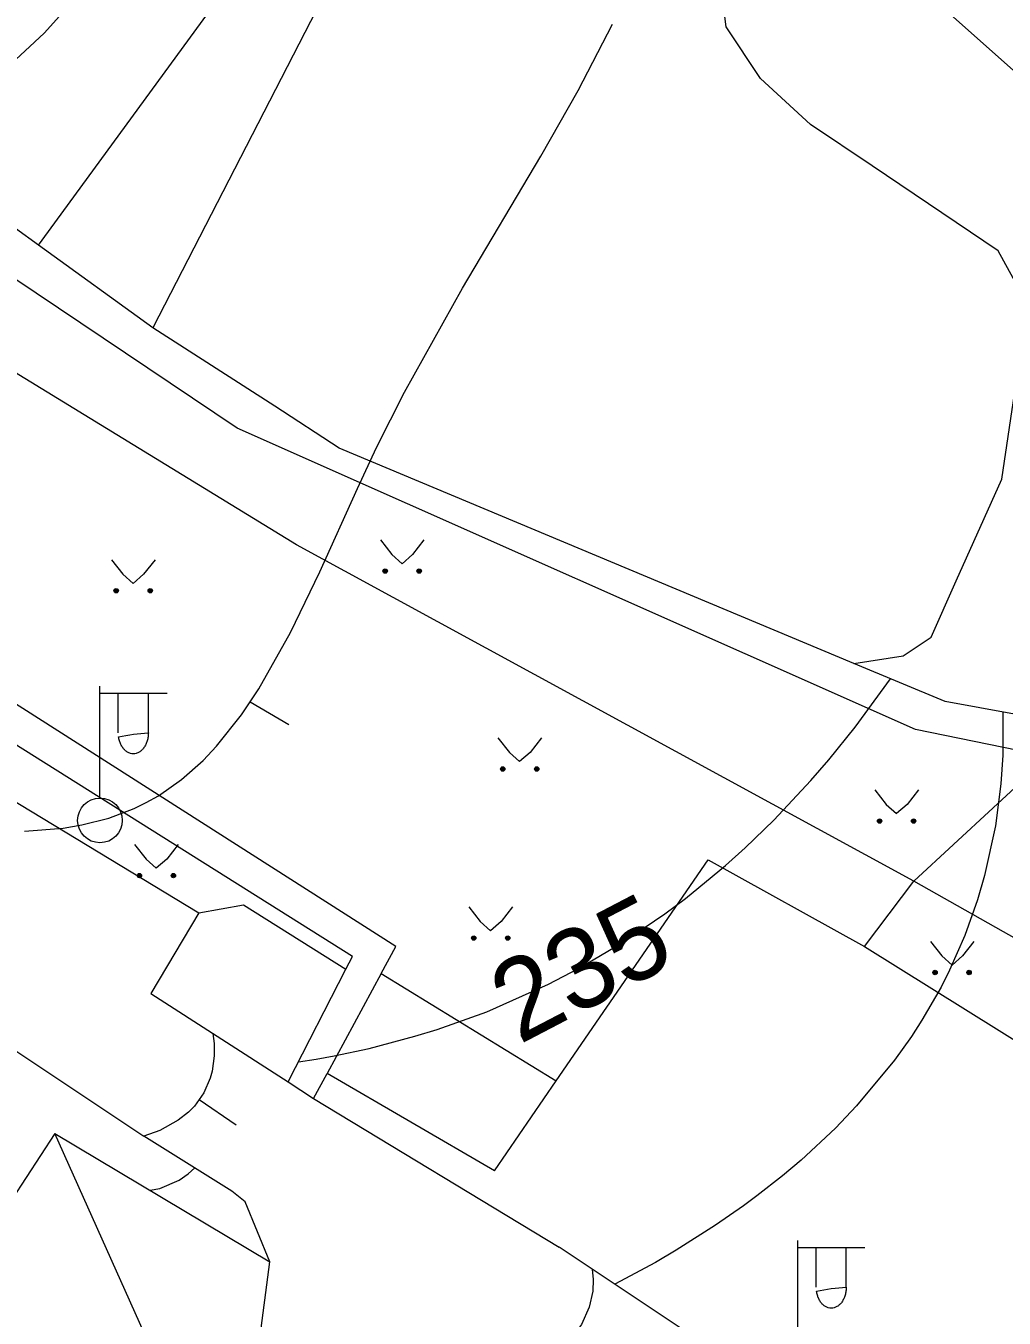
# Model space of a CAD drawing. Extents: x 1000 to 4000, y -5000 to -1000.
# Drawn here: x 1454.1 to 1497.9, y -4375.7 to -4318 of the extents above; entities that cross this region are included whole.
import ezdxf
from ezdxf.enums import TextEntityAlignment as Align

# ---------------------------------------------------------------- set-up
doc = ezdxf.new("R2010")
doc.units = 0
doc.header["$MEASUREMENT"] = 0
for name, color, linetype in [('СЛОЙ_11', 7, 'CONTINUOUS'), ('СЛОЙ_24', 7, 'CONTINUOUS'), ('СЛОЙ_3', 7, 'CONTINUOUS'), ('СЛОЙ_37', 7, 'CONTINUOUS'), ('СЛОЙ_40', 7, 'CONTINUOUS'), ('СЛОЙ_41', 7, 'CONTINUOUS'), ('СЛОЙ_50', 7, 'CONTINUOUS')]:
    doc.layers.add(name, color=color, linetype=linetype)
doc.styles.add('STYLE-CHAR_FAST_FONT', font='CHAR_FAST_FONT.shx')

msp = doc.modelspace()

# ---------------------------------------------------------------- linework, layer by layer
at = {"layer": 'СЛОЙ_11', "color": 253, "linetype": 'Continuous', "lineweight": 0}
for points in [[(1493.832, -4356.172), (1466.237, -4341.141), (1414.995, -4309.781)], [(1430.576, -4340.347), (1441.97, -4345.536), (1461.876, -4357.601)], [(1477.855, -4365.102), (1484.64, -4355.22), (1491.637, -4359.1)], [(1491.637, -4359.1), (1493.832, -4356.172)], [(1515.282, -4368.287), (1493.832, -4356.172)], [(1461.876, -4357.601), (1459.735, -4361.197)], [(1475.09, -4369.13), (1477.855, -4365.102)]]:
    msp.add_lwpolyline(points, dxfattribs=at)
at = {"layer": 'СЛОЙ_24', "color": 253, "linetype": 'Continuous', "lineweight": 0}
for p, q in [((1491.637, -4359.1), (1512.81, -4372.302)), ((1470.032, -4360.31), (1467.607, -4364.775)), ((1470.032, -4360.31), (1477.855, -4365.102)), ((1475.09, -4369.13), (1467.607, -4364.775)), ((1455.44, -4367.461), (1450.534, -4374.936))]:
    msp.add_line(p, q, dxfattribs=at)
for points in [[(1470.032, -4360.31), (1470.685, -4359.106), (1406.39, -4318.095)], [(1454.709, -4327.752), (1446.463, -4321.796)], [(1468.451, -4360.117), (1468.745, -4359.546), (1409.093, -4322.043)], [(1493.914, -4349.4), (1463.588, -4335.933), (1453.602, -4329.232), (1445.226, -4323.179)], [(1459.823, -4331.446), (1454.709, -4327.752)], [(1465.273, -4334.944), (1459.823, -4331.446)], [(1491.153, -4346.448), (1468.141, -4336.835), (1465.273, -4334.944)], [(1495.238, -4348.155), (1491.153, -4346.448)], [(1499.892, -4348.992), (1495.238, -4348.155)], [(1499.936, -4350.541), (1498.506, -4350.34), (1493.914, -4349.4)], [(1414.887, -4350.705), (1418.657, -4350.888), (1422.06, -4351.034), (1430.55, -4351.474), (1434.795, -4352.462), (1439.662, -4355.098), (1450.631, -4361.736), (1459.41, -4367.57)], [(1465.866, -4365.15), (1468.451, -4360.117)], [(1459.735, -4361.197), (1465.866, -4365.15)], [(1467.005, -4365.885), (1467.607, -4364.775)], [(1465.866, -4365.15), (1467.005, -4365.885)], [(1467.005, -4365.885), (1477.981, -4372.534)], [(1455.44, -4367.461), (1465.049, -4373.186)], [(1465.049, -4373.186), (1463.951, -4370.513), (1463.344, -4370.03), (1459.41, -4367.57)], [(1498.601, -4386.206), (1488.314, -4379.414), (1477.981, -4372.534)], [(1459.748, -4385.464), (1462.639, -4380.137), (1464.574, -4376.847), (1465.049, -4373.186)]]:
    msp.add_lwpolyline(points, dxfattribs=at)
at = {"layer": 'СЛОЙ_3', "color": 253, "linetype": 'Continuous', "lineweight": 0}
for p, q in [((1457.454, -4352.463), (1457.454, -4347.463)), ((1457.454, -4350.463), (1457.454, -4347.463)), ((1457.454, -4347.777), (1460.454, -4347.777)), ((1458.275, -4349.545), (1458.275, -4347.777)), ((1459.617, -4349.545), (1459.617, -4347.777)), ((1488.655, -4377.238), (1488.655, -4372.238)), ((1488.655, -4375.238), (1488.655, -4372.238)), ((1488.655, -4372.552), (1491.655, -4372.552)), ((1489.476, -4374.32), (1489.476, -4372.552)), ((1490.818, -4374.32), (1490.818, -4372.552))]:
    msp.add_line(p, q, dxfattribs=at)
for points in [[(1459.617, -4349.545, -0.035191), (1459.604, -4349.729, -0.036545), (1459.566, -4349.906, -0.03934), (1459.504, -4350.069, -0.0437), (1459.421, -4350.212, -0.049642), (1459.319, -4350.329, -0.056748), (1459.203, -4350.416, -0.0637), (1459.077, -4350.47, -0.068204), (1458.946, -4350.488, -0.068204), (1458.815, -4350.47, -0.0637), (1458.689, -4350.416, -0.056748), (1458.573, -4350.329, -0.049642), (1458.471, -4350.212, -0.0437), (1458.388, -4350.069, -0.03934), (1458.326, -4349.906, -0.036545), (1458.288, -4349.729, -0.035191)], [(1490.818, -4374.32, -0.035191), (1490.805, -4374.504, -0.036545), (1490.767, -4374.681, -0.03934), (1490.705, -4374.844, -0.0437), (1490.622, -4374.987, -0.049642), (1490.52, -4375.104, -0.056748), (1490.404, -4375.191, -0.0637), (1490.278, -4375.245, -0.068204), (1490.147, -4375.263, -0.068204), (1490.016, -4375.245, -0.0637), (1489.89, -4375.191, -0.056748), (1489.774, -4375.104, -0.049642), (1489.672, -4374.987, -0.0437), (1489.589, -4374.844, -0.03934), (1489.527, -4374.681, -0.036545), (1489.489, -4374.504, -0.035191)]]:
    msp.add_lwpolyline(points, format="xyb", close=True, dxfattribs=at)
msp.add_circle((1457.454, -4353.463), 1, dxfattribs=at)
at = {"layer": 'СЛОЙ_37', "color": 253, "linetype": 'Continuous', "lineweight": 0}
for points in [[(1454.709, -4327.752), (1463.937, -4315.119), (1466.15, -4311.526), (1482.901, -4276.762), (1495.046, -4258.953)], [(1499.387, -4260.919), (1492.378, -4272.25), (1483.757, -4286.693), (1471.828, -4308.101), (1459.823, -4331.446)], [(1491.153, -4346.448), (1493.356, -4346.102), (1494.608, -4345.267), (1495.736, -4342.76), (1497.779, -4338.217), (1498.742, -4331.691), (1498.533, -4329.686), (1497.615, -4328.015), (1491.978, -4324.214), (1489.224, -4322.356), (1486.989, -4320.302), (1485.444, -4318.005), (1485.236, -4316.334), (1488.117, -4310.486), (1491.874, -4303.802), (1495.155, -4297.967), (1502.187, -4288.033), (1507.295, -4281.548)], [(1500.471, -4348.92), (1504.448, -4337.383), (1506.411, -4330.324), (1505.826, -4327.633), (1504.49, -4325.461), (1499.897, -4321.367), (1494.544, -4316.595), (1494.094, -4315.185), (1496.14, -4311.037), (1499.295, -4304.638), (1503.154, -4297.753), (1510.78, -4287.379)], [(1461.876, -4357.601), (1463.878, -4357.239), (1468.451, -4360.117)], [(1458.191, -4384.447), (1460.026, -4378.582), (1459.865, -4377.329), (1455.44, -4367.461)]]:
    msp.add_lwpolyline(points, dxfattribs=at)
at = {"layer": 'СЛОЙ_40', "color": 253, "linetype": 'Continuous', "lineweight": 0}
msp.add_line((1499.936, -4350.541), (1493.832, -4356.172), dxfattribs=at)
at = {"layer": 'СЛОЙ_41', "color": 253, "linetype": 'Continuous', "lineweight": 0}
for p, q in [((1469.99, -4340.931), (1470.5, -4341.581)), ((1471.94, -4340.931), (1471.43, -4341.581)), ((1457.965, -4341.812), (1458.475, -4342.462)), ((1459.915, -4341.812), (1459.405, -4342.462)), ((1470.5, -4341.581), (1470.96, -4341.991)), ((1471.43, -4341.581), (1470.96, -4341.991)), ((1458.475, -4342.462), (1458.935, -4342.872)), ((1459.405, -4342.462), (1458.935, -4342.872)), ((1475.247, -4349.778), (1475.757, -4350.428)), ((1477.197, -4349.778), (1476.687, -4350.428)), ((1475.757, -4350.428), (1476.217, -4350.838)), ((1476.687, -4350.428), (1476.217, -4350.838)), ((1492.096, -4352.102), (1492.606, -4352.752)), ((1494.046, -4352.102), (1493.536, -4352.752)), ((1492.606, -4352.752), (1493.066, -4353.162)), ((1493.536, -4352.752), (1493.066, -4353.162)), ((1459.003, -4354.541), (1459.513, -4355.191)), ((1460.953, -4354.541), (1460.443, -4355.191)), ((1459.513, -4355.191), (1459.973, -4355.601)), ((1460.443, -4355.191), (1459.973, -4355.601)), ((1473.948, -4357.333), (1474.458, -4357.983)), ((1475.898, -4357.333), (1475.388, -4357.983)), ((1474.458, -4357.983), (1474.918, -4358.393)), ((1475.388, -4357.983), (1474.918, -4358.393)), ((1494.577, -4358.872), (1495.087, -4359.522)), ((1496.527, -4358.872), (1496.017, -4359.522)), ((1495.087, -4359.522), (1495.547, -4359.932)), ((1496.017, -4359.522), (1495.547, -4359.932))]:
    msp.add_line(p, q, dxfattribs=at)
for centre in [(1470.204, -4342.321), (1471.725, -4342.321), (1458.179, -4343.2), (1459.7, -4343.2), (1475.461, -4351.166), (1476.982, -4351.166), (1492.31, -4353.492), (1493.831, -4353.492), (1459.217, -4355.931), (1460.738, -4355.931), (1474.162, -4358.723), (1475.683, -4358.723), (1494.791, -4360.26), (1496.312, -4360.26)]:
    msp.add_circle(centre, 0.0976, dxfattribs=at)
for points in [[(1470.108, -4342.34), (1470.106, -4342.321), (1470.108, -4342.301)], [(1470.114, -4342.358), (1470.108, -4342.301), (1470.114, -4342.283)], [(1470.108, -4342.34), (1470.108, -4342.301), (1470.114, -4342.358)], [(1470.123, -4342.375), (1470.114, -4342.283), (1470.123, -4342.266)], [(1470.114, -4342.358), (1470.114, -4342.283), (1470.123, -4342.375)], [(1470.135, -4342.39), (1470.123, -4342.266), (1470.135, -4342.252)], [(1470.123, -4342.375), (1470.123, -4342.266), (1470.135, -4342.39)], [(1470.15, -4342.402), (1470.135, -4342.252), (1470.15, -4342.239)], [(1470.135, -4342.39), (1470.135, -4342.252), (1470.15, -4342.402)], [(1470.167, -4342.411), (1470.15, -4342.239), (1470.167, -4342.23)], [(1470.15, -4342.402), (1470.15, -4342.239), (1470.167, -4342.411)], [(1470.185, -4342.416), (1470.167, -4342.23), (1470.185, -4342.225)], [(1470.167, -4342.411), (1470.167, -4342.23), (1470.185, -4342.416)], [(1470.204, -4342.418), (1470.185, -4342.225), (1470.204, -4342.223)], [(1470.185, -4342.416), (1470.185, -4342.225), (1470.204, -4342.418)], [(1471.629, -4342.34), (1471.627, -4342.321), (1471.629, -4342.301)], [(1471.635, -4342.358), (1471.629, -4342.301), (1471.635, -4342.283)], [(1471.629, -4342.34), (1471.629, -4342.301), (1471.635, -4342.358)], [(1471.644, -4342.375), (1471.635, -4342.283), (1471.644, -4342.266)], [(1471.635, -4342.358), (1471.635, -4342.283), (1471.644, -4342.375)], [(1471.656, -4342.39), (1471.644, -4342.266), (1471.656, -4342.252)], [(1471.644, -4342.375), (1471.644, -4342.266), (1471.656, -4342.39)], [(1471.671, -4342.402), (1471.656, -4342.252), (1471.671, -4342.239)], [(1471.656, -4342.39), (1471.656, -4342.252), (1471.671, -4342.402)], [(1471.688, -4342.411), (1471.671, -4342.239), (1471.688, -4342.23)], [(1471.671, -4342.402), (1471.671, -4342.239), (1471.688, -4342.411)], [(1471.706, -4342.416), (1471.688, -4342.23), (1471.706, -4342.225)], [(1471.688, -4342.411), (1471.688, -4342.23), (1471.706, -4342.416)], [(1471.725, -4342.418), (1471.706, -4342.225), (1471.725, -4342.223)], [(1471.706, -4342.416), (1471.706, -4342.225), (1471.725, -4342.418)], [(1458.088, -4343.237), (1458.083, -4343.181), (1458.088, -4343.163)], [(1458.097, -4343.254), (1458.088, -4343.163), (1458.097, -4343.146)], [(1458.088, -4343.237), (1458.088, -4343.163), (1458.097, -4343.254)], [(1458.11, -4343.269), (1458.097, -4343.146), (1458.11, -4343.131)], [(1458.097, -4343.254), (1458.097, -4343.146), (1458.11, -4343.269)], [(1458.124, -4343.281), (1458.11, -4343.131), (1458.124, -4343.119)], [(1458.11, -4343.269), (1458.11, -4343.131), (1458.124, -4343.281)], [(1458.141, -4343.29), (1458.124, -4343.119), (1458.141, -4343.11)], [(1458.124, -4343.281), (1458.124, -4343.119), (1458.141, -4343.29)], [(1458.16, -4343.296), (1458.141, -4343.11), (1458.16, -4343.104)], [(1458.141, -4343.29), (1458.141, -4343.11), (1458.16, -4343.296)], [(1458.179, -4343.298), (1458.16, -4343.104), (1458.179, -4343.102)], [(1458.16, -4343.296), (1458.16, -4343.104), (1458.179, -4343.298)], [(1459.609, -4343.237), (1459.604, -4343.181), (1459.609, -4343.163)], [(1459.618, -4343.254), (1459.609, -4343.163), (1459.618, -4343.146)], [(1459.609, -4343.237), (1459.609, -4343.163), (1459.618, -4343.254)], [(1459.631, -4343.269), (1459.618, -4343.146), (1459.631, -4343.131)], [(1459.618, -4343.254), (1459.618, -4343.146), (1459.631, -4343.269)], [(1459.645, -4343.281), (1459.631, -4343.131), (1459.645, -4343.119)], [(1459.631, -4343.269), (1459.631, -4343.131), (1459.645, -4343.281)], [(1459.662, -4343.29), (1459.645, -4343.119), (1459.662, -4343.11)], [(1459.645, -4343.281), (1459.645, -4343.119), (1459.662, -4343.29)], [(1459.681, -4343.296), (1459.662, -4343.11), (1459.681, -4343.104)], [(1459.662, -4343.29), (1459.662, -4343.11), (1459.681, -4343.296)], [(1459.7, -4343.298), (1459.681, -4343.104), (1459.7, -4343.102)], [(1459.681, -4343.296), (1459.681, -4343.104), (1459.7, -4343.298)], [(1458.083, -4343.219), (1458.081, -4343.2), (1458.083, -4343.181)], [(1458.083, -4343.219), (1458.083, -4343.181), (1458.088, -4343.237)], [(1459.604, -4343.219), (1459.602, -4343.2), (1459.604, -4343.181)], [(1459.604, -4343.219), (1459.604, -4343.181), (1459.609, -4343.237)], [(1475.365, -4351.185), (1475.363, -4351.166), (1475.365, -4351.147)], [(1475.37, -4351.203), (1475.365, -4351.147), (1475.37, -4351.129)], [(1475.365, -4351.185), (1475.365, -4351.147), (1475.37, -4351.203)], [(1475.379, -4351.22), (1475.37, -4351.129), (1475.379, -4351.112)], [(1475.37, -4351.203), (1475.37, -4351.129), (1475.379, -4351.22)], [(1475.392, -4351.235), (1475.379, -4351.112), (1475.392, -4351.097)], [(1475.379, -4351.22), (1475.379, -4351.112), (1475.392, -4351.235)], [(1475.406, -4351.247), (1475.392, -4351.097), (1475.406, -4351.085)], [(1475.392, -4351.235), (1475.392, -4351.097), (1475.406, -4351.247)], [(1475.423, -4351.256), (1475.406, -4351.085), (1475.423, -4351.076)], [(1475.406, -4351.247), (1475.406, -4351.085), (1475.423, -4351.256)], [(1475.442, -4351.262), (1475.423, -4351.076), (1475.442, -4351.07)], [(1475.423, -4351.256), (1475.423, -4351.076), (1475.442, -4351.262)], [(1475.461, -4351.264), (1475.442, -4351.07), (1475.461, -4351.068)], [(1475.442, -4351.262), (1475.442, -4351.07), (1475.461, -4351.264)], [(1476.886, -4351.185), (1476.884, -4351.166), (1476.886, -4351.147)], [(1476.891, -4351.203), (1476.886, -4351.147), (1476.891, -4351.129)], [(1476.886, -4351.185), (1476.886, -4351.147), (1476.891, -4351.203)], [(1476.9, -4351.22), (1476.891, -4351.129), (1476.9, -4351.112)], [(1476.891, -4351.203), (1476.891, -4351.129), (1476.9, -4351.22)], [(1476.913, -4351.235), (1476.9, -4351.112), (1476.913, -4351.097)], [(1476.9, -4351.22), (1476.9, -4351.112), (1476.913, -4351.235)], [(1476.927, -4351.247), (1476.913, -4351.097), (1476.927, -4351.085)], [(1476.913, -4351.235), (1476.913, -4351.097), (1476.927, -4351.247)], [(1476.944, -4351.256), (1476.927, -4351.085), (1476.944, -4351.076)], [(1476.927, -4351.247), (1476.927, -4351.085), (1476.944, -4351.256)], [(1476.963, -4351.262), (1476.944, -4351.076), (1476.963, -4351.07)], [(1476.944, -4351.256), (1476.944, -4351.076), (1476.963, -4351.262)], [(1476.982, -4351.264), (1476.963, -4351.07), (1476.982, -4351.068)], [(1476.963, -4351.262), (1476.963, -4351.07), (1476.982, -4351.264)], [(1492.214, -4353.511), (1492.212, -4353.492), (1492.214, -4353.472)], [(1492.22, -4353.529), (1492.214, -4353.472), (1492.22, -4353.454)], [(1492.214, -4353.511), (1492.214, -4353.472), (1492.22, -4353.529)], [(1492.229, -4353.546), (1492.22, -4353.454), (1492.229, -4353.437)], [(1492.22, -4353.529), (1492.22, -4353.454), (1492.229, -4353.546)], [(1492.241, -4353.561), (1492.229, -4353.437), (1492.241, -4353.423)], [(1492.229, -4353.546), (1492.229, -4353.437), (1492.241, -4353.561)], [(1492.256, -4353.573), (1492.241, -4353.423), (1492.256, -4353.41)], [(1492.241, -4353.561), (1492.241, -4353.423), (1492.256, -4353.573)], [(1492.273, -4353.582), (1492.256, -4353.41), (1492.273, -4353.401)], [(1492.256, -4353.573), (1492.256, -4353.41), (1492.273, -4353.582)], [(1492.291, -4353.587), (1492.273, -4353.401), (1492.291, -4353.396)], [(1492.273, -4353.582), (1492.273, -4353.401), (1492.291, -4353.587)], [(1492.31, -4353.589), (1492.291, -4353.396), (1492.31, -4353.394)], [(1492.291, -4353.587), (1492.291, -4353.396), (1492.31, -4353.589)], [(1493.735, -4353.511), (1493.733, -4353.492), (1493.735, -4353.472)], [(1493.741, -4353.529), (1493.735, -4353.472), (1493.741, -4353.454)], [(1493.735, -4353.511), (1493.735, -4353.472), (1493.741, -4353.529)], [(1493.75, -4353.546), (1493.741, -4353.454), (1493.75, -4353.437)], [(1493.741, -4353.529), (1493.741, -4353.454), (1493.75, -4353.546)], [(1493.762, -4353.561), (1493.75, -4353.437), (1493.762, -4353.423)], [(1493.75, -4353.546), (1493.75, -4353.437), (1493.762, -4353.561)], [(1493.777, -4353.573), (1493.762, -4353.423), (1493.777, -4353.41)], [(1493.762, -4353.561), (1493.762, -4353.423), (1493.777, -4353.573)], [(1493.794, -4353.582), (1493.777, -4353.41), (1493.794, -4353.401)], [(1493.777, -4353.573), (1493.777, -4353.41), (1493.794, -4353.582)], [(1493.812, -4353.587), (1493.794, -4353.401), (1493.812, -4353.396)], [(1493.794, -4353.582), (1493.794, -4353.401), (1493.812, -4353.587)], [(1493.831, -4353.589), (1493.812, -4353.396), (1493.831, -4353.394)], [(1493.812, -4353.587), (1493.812, -4353.396), (1493.831, -4353.589)], [(1459.136, -4355.985), (1459.127, -4355.893), (1459.136, -4355.876)], [(1459.148, -4356), (1459.136, -4355.876), (1459.148, -4355.862)], [(1459.136, -4355.985), (1459.136, -4355.876), (1459.148, -4356)], [(1459.163, -4356.012), (1459.148, -4355.862), (1459.163, -4355.849)], [(1459.148, -4356), (1459.148, -4355.862), (1459.163, -4356.012)], [(1459.18, -4356.021), (1459.163, -4355.849), (1459.18, -4355.84)], [(1459.163, -4356.012), (1459.163, -4355.849), (1459.18, -4356.021)], [(1459.198, -4356.026), (1459.18, -4355.84), (1459.198, -4355.835)], [(1459.18, -4356.021), (1459.18, -4355.84), (1459.198, -4356.026)], [(1459.217, -4356.028), (1459.198, -4355.835), (1459.217, -4355.833)], [(1459.198, -4356.026), (1459.198, -4355.835), (1459.217, -4356.028)], [(1460.657, -4355.985), (1460.648, -4355.893), (1460.657, -4355.876)], [(1460.669, -4356), (1460.657, -4355.876), (1460.669, -4355.862)], [(1460.657, -4355.985), (1460.657, -4355.876), (1460.669, -4356)], [(1460.684, -4356.012), (1460.669, -4355.862), (1460.684, -4355.849)], [(1460.669, -4356), (1460.669, -4355.862), (1460.684, -4356.012)], [(1460.701, -4356.021), (1460.684, -4355.849), (1460.701, -4355.84)], [(1460.684, -4356.012), (1460.684, -4355.849), (1460.701, -4356.021)], [(1460.719, -4356.026), (1460.701, -4355.84), (1460.719, -4355.835)], [(1460.701, -4356.021), (1460.701, -4355.84), (1460.719, -4356.026)], [(1460.738, -4356.028), (1460.719, -4355.835), (1460.738, -4355.833)], [(1460.719, -4356.026), (1460.719, -4355.835), (1460.738, -4356.028)], [(1459.121, -4355.95), (1459.119, -4355.931), (1459.121, -4355.911)], [(1459.127, -4355.968), (1459.121, -4355.911), (1459.127, -4355.893)], [(1459.121, -4355.95), (1459.121, -4355.911), (1459.127, -4355.968)], [(1459.127, -4355.968), (1459.127, -4355.893), (1459.136, -4355.985)], [(1460.642, -4355.95), (1460.64, -4355.931), (1460.642, -4355.911)], [(1460.648, -4355.968), (1460.642, -4355.911), (1460.648, -4355.893)], [(1460.642, -4355.95), (1460.642, -4355.911), (1460.648, -4355.968)], [(1460.648, -4355.968), (1460.648, -4355.893), (1460.657, -4355.985)], [(1474.066, -4358.742), (1474.064, -4358.723), (1474.066, -4358.703)], [(1474.072, -4358.76), (1474.066, -4358.703), (1474.072, -4358.685)], [(1474.066, -4358.742), (1474.066, -4358.703), (1474.072, -4358.76)], [(1474.081, -4358.777), (1474.072, -4358.685), (1474.081, -4358.668)], [(1474.072, -4358.76), (1474.072, -4358.685), (1474.081, -4358.777)], [(1474.093, -4358.792), (1474.081, -4358.668), (1474.093, -4358.654)], [(1474.081, -4358.777), (1474.081, -4358.668), (1474.093, -4358.792)], [(1474.108, -4358.804), (1474.093, -4358.654), (1474.108, -4358.641)], [(1474.093, -4358.792), (1474.093, -4358.654), (1474.108, -4358.804)], [(1474.125, -4358.813), (1474.108, -4358.641), (1474.125, -4358.632)], [(1474.108, -4358.804), (1474.108, -4358.641), (1474.125, -4358.813)], [(1474.143, -4358.818), (1474.125, -4358.632), (1474.143, -4358.627)], [(1474.125, -4358.813), (1474.125, -4358.632), (1474.143, -4358.818)], [(1474.162, -4358.82), (1474.143, -4358.627), (1474.162, -4358.625)], [(1474.143, -4358.818), (1474.143, -4358.627), (1474.162, -4358.82)], [(1475.587, -4358.742), (1475.585, -4358.723), (1475.587, -4358.703)], [(1475.593, -4358.76), (1475.587, -4358.703), (1475.593, -4358.685)], [(1475.587, -4358.742), (1475.587, -4358.703), (1475.593, -4358.76)], [(1475.602, -4358.777), (1475.593, -4358.685), (1475.602, -4358.668)], [(1475.593, -4358.76), (1475.593, -4358.685), (1475.602, -4358.777)], [(1475.614, -4358.792), (1475.602, -4358.668), (1475.614, -4358.654)], [(1475.602, -4358.777), (1475.602, -4358.668), (1475.614, -4358.792)], [(1475.629, -4358.804), (1475.614, -4358.654), (1475.629, -4358.641)], [(1475.614, -4358.792), (1475.614, -4358.654), (1475.629, -4358.804)], [(1475.646, -4358.813), (1475.629, -4358.641), (1475.646, -4358.632)], [(1475.629, -4358.804), (1475.629, -4358.641), (1475.646, -4358.813)], [(1475.664, -4358.818), (1475.646, -4358.632), (1475.664, -4358.627)], [(1475.646, -4358.813), (1475.646, -4358.632), (1475.664, -4358.818)], [(1475.683, -4358.82), (1475.664, -4358.627), (1475.683, -4358.625)], [(1475.664, -4358.818), (1475.664, -4358.627), (1475.683, -4358.82)], [(1494.695, -4360.279), (1494.693, -4360.26), (1494.695, -4360.241)], [(1494.7, -4360.297), (1494.695, -4360.241), (1494.7, -4360.223)], [(1494.695, -4360.279), (1494.695, -4360.241), (1494.7, -4360.297)], [(1494.709, -4360.314), (1494.7, -4360.223), (1494.709, -4360.206)], [(1494.7, -4360.297), (1494.7, -4360.223), (1494.709, -4360.314)], [(1494.722, -4360.329), (1494.709, -4360.206), (1494.722, -4360.191)], [(1494.709, -4360.314), (1494.709, -4360.206), (1494.722, -4360.329)], [(1494.736, -4360.341), (1494.722, -4360.191), (1494.736, -4360.179)], [(1494.722, -4360.329), (1494.722, -4360.191), (1494.736, -4360.341)], [(1494.753, -4360.35), (1494.736, -4360.179), (1494.753, -4360.17)], [(1494.736, -4360.341), (1494.736, -4360.179), (1494.753, -4360.35)], [(1494.772, -4360.356), (1494.753, -4360.17), (1494.772, -4360.164)], [(1494.753, -4360.35), (1494.753, -4360.17), (1494.772, -4360.356)], [(1494.791, -4360.358), (1494.772, -4360.164), (1494.791, -4360.162)], [(1494.772, -4360.356), (1494.772, -4360.164), (1494.791, -4360.358)], [(1496.216, -4360.279), (1496.214, -4360.26), (1496.216, -4360.241)], [(1496.221, -4360.297), (1496.216, -4360.241), (1496.221, -4360.223)], [(1496.216, -4360.279), (1496.216, -4360.241), (1496.221, -4360.297)], [(1496.23, -4360.314), (1496.221, -4360.223), (1496.23, -4360.206)], [(1496.221, -4360.297), (1496.221, -4360.223), (1496.23, -4360.314)], [(1496.243, -4360.329), (1496.23, -4360.206), (1496.243, -4360.191)], [(1496.23, -4360.314), (1496.23, -4360.206), (1496.243, -4360.329)], [(1496.257, -4360.341), (1496.243, -4360.191), (1496.257, -4360.179)], [(1496.243, -4360.329), (1496.243, -4360.191), (1496.257, -4360.341)], [(1496.274, -4360.35), (1496.257, -4360.179), (1496.274, -4360.17)], [(1496.257, -4360.341), (1496.257, -4360.179), (1496.274, -4360.35)], [(1496.293, -4360.356), (1496.274, -4360.17), (1496.293, -4360.164)], [(1496.274, -4360.35), (1496.274, -4360.17), (1496.293, -4360.356)], [(1496.312, -4360.358), (1496.293, -4360.164), (1496.312, -4360.162)], [(1496.293, -4360.356), (1496.293, -4360.164), (1496.312, -4360.358)]]:
    msp.add_solid(points, dxfattribs=at)
at = {"layer": 'СЛОЙ_41', "color": 253, "linetype": 'Continuous', "lineweight": 0, "extrusion": (0, 0, -1)}
for points in [[(-1470.204, -4342.418), (-1470.204, -4342.223), (-1470.223, -4342.416)], [(-1470.223, -4342.416), (-1470.204, -4342.223), (-1470.223, -4342.225)], [(-1470.223, -4342.416), (-1470.223, -4342.225), (-1470.241, -4342.411)], [(-1470.241, -4342.411), (-1470.223, -4342.225), (-1470.241, -4342.23)], [(-1470.241, -4342.411), (-1470.241, -4342.23), (-1470.258, -4342.402)], [(-1470.258, -4342.402), (-1470.241, -4342.23), (-1470.258, -4342.239)], [(-1470.258, -4342.402), (-1470.258, -4342.239), (-1470.273, -4342.39)], [(-1470.273, -4342.39), (-1470.258, -4342.239), (-1470.273, -4342.252)], [(-1470.273, -4342.39), (-1470.273, -4342.252), (-1470.285, -4342.375)], [(-1470.285, -4342.375), (-1470.273, -4342.252), (-1470.285, -4342.266)], [(-1470.285, -4342.375), (-1470.285, -4342.266), (-1470.294, -4342.358)], [(-1470.294, -4342.358), (-1470.285, -4342.266), (-1470.294, -4342.283)], [(-1470.294, -4342.358), (-1470.294, -4342.283), (-1470.3, -4342.34)], [(-1470.3, -4342.34), (-1470.294, -4342.283), (-1470.3, -4342.301)], [(-1470.3, -4342.34), (-1470.3, -4342.301), (-1470.302, -4342.321)], [(-1471.725, -4342.418), (-1471.725, -4342.223), (-1471.744, -4342.416)], [(-1471.744, -4342.416), (-1471.725, -4342.223), (-1471.744, -4342.225)], [(-1471.744, -4342.416), (-1471.744, -4342.225), (-1471.762, -4342.411)], [(-1471.762, -4342.411), (-1471.744, -4342.225), (-1471.762, -4342.23)], [(-1471.762, -4342.411), (-1471.762, -4342.23), (-1471.779, -4342.402)], [(-1471.779, -4342.402), (-1471.762, -4342.23), (-1471.779, -4342.239)], [(-1471.779, -4342.402), (-1471.779, -4342.239), (-1471.794, -4342.39)], [(-1471.794, -4342.39), (-1471.779, -4342.239), (-1471.794, -4342.252)], [(-1471.794, -4342.39), (-1471.794, -4342.252), (-1471.806, -4342.375)], [(-1471.806, -4342.375), (-1471.794, -4342.252), (-1471.806, -4342.266)], [(-1471.806, -4342.375), (-1471.806, -4342.266), (-1471.815, -4342.358)], [(-1471.815, -4342.358), (-1471.806, -4342.266), (-1471.815, -4342.283)], [(-1471.815, -4342.358), (-1471.815, -4342.283), (-1471.821, -4342.34)], [(-1471.821, -4342.34), (-1471.815, -4342.283), (-1471.821, -4342.301)], [(-1471.821, -4342.34), (-1471.821, -4342.301), (-1471.823, -4342.321)], [(-1458.179, -4343.298), (-1458.179, -4343.102), (-1458.198, -4343.296)], [(-1458.198, -4343.296), (-1458.179, -4343.102), (-1458.198, -4343.104)], [(-1458.198, -4343.296), (-1458.198, -4343.104), (-1458.216, -4343.29)], [(-1458.216, -4343.29), (-1458.198, -4343.104), (-1458.216, -4343.11)], [(-1458.216, -4343.29), (-1458.216, -4343.11), (-1458.233, -4343.281)], [(-1458.233, -4343.281), (-1458.216, -4343.11), (-1458.233, -4343.119)], [(-1458.233, -4343.281), (-1458.233, -4343.119), (-1458.248, -4343.269)], [(-1458.248, -4343.269), (-1458.233, -4343.119), (-1458.248, -4343.131)], [(-1458.248, -4343.269), (-1458.248, -4343.131), (-1458.26, -4343.254)], [(-1458.26, -4343.254), (-1458.248, -4343.131), (-1458.26, -4343.146)], [(-1458.26, -4343.254), (-1458.26, -4343.146), (-1458.269, -4343.237)], [(-1458.269, -4343.237), (-1458.26, -4343.146), (-1458.269, -4343.163)], [(-1458.269, -4343.237), (-1458.269, -4343.163), (-1458.274, -4343.219)], [(-1458.274, -4343.219), (-1458.269, -4343.163), (-1458.274, -4343.181)], [(-1459.7, -4343.298), (-1459.7, -4343.102), (-1459.719, -4343.296)], [(-1459.719, -4343.296), (-1459.7, -4343.102), (-1459.719, -4343.104)], [(-1459.719, -4343.296), (-1459.719, -4343.104), (-1459.737, -4343.29)], [(-1459.737, -4343.29), (-1459.719, -4343.104), (-1459.737, -4343.11)], [(-1459.737, -4343.29), (-1459.737, -4343.11), (-1459.754, -4343.281)], [(-1459.754, -4343.281), (-1459.737, -4343.11), (-1459.754, -4343.119)], [(-1459.754, -4343.281), (-1459.754, -4343.119), (-1459.769, -4343.269)], [(-1459.769, -4343.269), (-1459.754, -4343.119), (-1459.769, -4343.131)], [(-1459.769, -4343.269), (-1459.769, -4343.131), (-1459.781, -4343.254)], [(-1459.781, -4343.254), (-1459.769, -4343.131), (-1459.781, -4343.146)], [(-1459.781, -4343.254), (-1459.781, -4343.146), (-1459.79, -4343.237)], [(-1459.79, -4343.237), (-1459.781, -4343.146), (-1459.79, -4343.163)], [(-1459.79, -4343.237), (-1459.79, -4343.163), (-1459.795, -4343.219)], [(-1459.795, -4343.219), (-1459.79, -4343.163), (-1459.795, -4343.181)], [(-1458.274, -4343.219), (-1458.274, -4343.181), (-1458.276, -4343.2)], [(-1459.795, -4343.219), (-1459.795, -4343.181), (-1459.797, -4343.2)], [(-1475.461, -4351.264), (-1475.461, -4351.068), (-1475.48, -4351.262)], [(-1475.48, -4351.262), (-1475.461, -4351.068), (-1475.48, -4351.07)], [(-1475.48, -4351.262), (-1475.48, -4351.07), (-1475.498, -4351.256)], [(-1475.498, -4351.256), (-1475.48, -4351.07), (-1475.498, -4351.076)], [(-1475.498, -4351.256), (-1475.498, -4351.076), (-1475.515, -4351.247)], [(-1475.515, -4351.247), (-1475.498, -4351.076), (-1475.515, -4351.085)], [(-1475.515, -4351.247), (-1475.515, -4351.085), (-1475.53, -4351.235)], [(-1475.53, -4351.235), (-1475.515, -4351.085), (-1475.53, -4351.097)], [(-1475.53, -4351.235), (-1475.53, -4351.097), (-1475.542, -4351.22)], [(-1475.542, -4351.22), (-1475.53, -4351.097), (-1475.542, -4351.112)], [(-1475.542, -4351.22), (-1475.542, -4351.112), (-1475.551, -4351.203)], [(-1475.551, -4351.203), (-1475.542, -4351.112), (-1475.551, -4351.129)], [(-1475.551, -4351.203), (-1475.551, -4351.129), (-1475.556, -4351.185)], [(-1475.556, -4351.185), (-1475.551, -4351.129), (-1475.556, -4351.147)], [(-1475.556, -4351.185), (-1475.556, -4351.147), (-1475.558, -4351.166)], [(-1476.982, -4351.264), (-1476.982, -4351.068), (-1477.001, -4351.262)], [(-1477.001, -4351.262), (-1476.982, -4351.068), (-1477.001, -4351.07)], [(-1477.001, -4351.262), (-1477.001, -4351.07), (-1477.019, -4351.256)], [(-1477.019, -4351.256), (-1477.001, -4351.07), (-1477.019, -4351.076)], [(-1477.019, -4351.256), (-1477.019, -4351.076), (-1477.036, -4351.247)], [(-1477.036, -4351.247), (-1477.019, -4351.076), (-1477.036, -4351.085)], [(-1477.036, -4351.247), (-1477.036, -4351.085), (-1477.051, -4351.235)], [(-1477.051, -4351.235), (-1477.036, -4351.085), (-1477.051, -4351.097)], [(-1477.051, -4351.235), (-1477.051, -4351.097), (-1477.063, -4351.22)], [(-1477.063, -4351.22), (-1477.051, -4351.097), (-1477.063, -4351.112)], [(-1477.063, -4351.22), (-1477.063, -4351.112), (-1477.072, -4351.203)], [(-1477.072, -4351.203), (-1477.063, -4351.112), (-1477.072, -4351.129)], [(-1477.072, -4351.203), (-1477.072, -4351.129), (-1477.077, -4351.185)], [(-1477.077, -4351.185), (-1477.072, -4351.129), (-1477.077, -4351.147)], [(-1477.077, -4351.185), (-1477.077, -4351.147), (-1477.079, -4351.166)], [(-1492.31, -4353.589), (-1492.31, -4353.394), (-1492.329, -4353.587)], [(-1492.329, -4353.587), (-1492.31, -4353.394), (-1492.329, -4353.396)], [(-1492.329, -4353.587), (-1492.329, -4353.396), (-1492.347, -4353.582)], [(-1492.347, -4353.582), (-1492.329, -4353.396), (-1492.347, -4353.401)], [(-1492.347, -4353.582), (-1492.347, -4353.401), (-1492.364, -4353.573)], [(-1492.364, -4353.573), (-1492.347, -4353.401), (-1492.364, -4353.41)], [(-1492.364, -4353.573), (-1492.364, -4353.41), (-1492.379, -4353.561)], [(-1492.379, -4353.561), (-1492.364, -4353.41), (-1492.379, -4353.423)], [(-1492.379, -4353.561), (-1492.379, -4353.423), (-1492.391, -4353.546)], [(-1492.391, -4353.546), (-1492.379, -4353.423), (-1492.391, -4353.437)], [(-1492.391, -4353.546), (-1492.391, -4353.437), (-1492.4, -4353.529)], [(-1492.4, -4353.529), (-1492.391, -4353.437), (-1492.4, -4353.454)], [(-1492.4, -4353.529), (-1492.4, -4353.454), (-1492.406, -4353.511)], [(-1492.406, -4353.511), (-1492.4, -4353.454), (-1492.406, -4353.472)], [(-1492.406, -4353.511), (-1492.406, -4353.472), (-1492.408, -4353.492)], [(-1493.831, -4353.589), (-1493.831, -4353.394), (-1493.85, -4353.587)], [(-1493.85, -4353.587), (-1493.831, -4353.394), (-1493.85, -4353.396)], [(-1493.85, -4353.587), (-1493.85, -4353.396), (-1493.868, -4353.582)], [(-1493.868, -4353.582), (-1493.85, -4353.396), (-1493.868, -4353.401)], [(-1493.868, -4353.582), (-1493.868, -4353.401), (-1493.885, -4353.573)], [(-1493.885, -4353.573), (-1493.868, -4353.401), (-1493.885, -4353.41)], [(-1493.885, -4353.573), (-1493.885, -4353.41), (-1493.9, -4353.561)], [(-1493.9, -4353.561), (-1493.885, -4353.41), (-1493.9, -4353.423)], [(-1493.9, -4353.561), (-1493.9, -4353.423), (-1493.912, -4353.546)], [(-1493.912, -4353.546), (-1493.9, -4353.423), (-1493.912, -4353.437)], [(-1493.912, -4353.546), (-1493.912, -4353.437), (-1493.921, -4353.529)], [(-1493.921, -4353.529), (-1493.912, -4353.437), (-1493.921, -4353.454)], [(-1493.921, -4353.529), (-1493.921, -4353.454), (-1493.927, -4353.511)], [(-1493.927, -4353.511), (-1493.921, -4353.454), (-1493.927, -4353.472)], [(-1493.927, -4353.511), (-1493.927, -4353.472), (-1493.929, -4353.492)], [(-1459.217, -4356.028), (-1459.217, -4355.833), (-1459.236, -4356.026)], [(-1459.236, -4356.026), (-1459.217, -4355.833), (-1459.236, -4355.835)], [(-1459.236, -4356.026), (-1459.236, -4355.835), (-1459.254, -4356.021)], [(-1459.254, -4356.021), (-1459.236, -4355.835), (-1459.254, -4355.84)], [(-1459.254, -4356.021), (-1459.254, -4355.84), (-1459.271, -4356.012)], [(-1459.271, -4356.012), (-1459.254, -4355.84), (-1459.271, -4355.849)], [(-1459.271, -4356.012), (-1459.271, -4355.849), (-1459.286, -4356)], [(-1459.286, -4356), (-1459.271, -4355.849), (-1459.286, -4355.862)], [(-1459.286, -4356), (-1459.286, -4355.862), (-1459.298, -4355.985)], [(-1459.298, -4355.985), (-1459.286, -4355.862), (-1459.298, -4355.876)], [(-1459.298, -4355.985), (-1459.298, -4355.876), (-1459.307, -4355.968)], [(-1459.307, -4355.968), (-1459.298, -4355.876), (-1459.307, -4355.893)], [(-1460.738, -4356.028), (-1460.738, -4355.833), (-1460.757, -4356.026)], [(-1460.757, -4356.026), (-1460.738, -4355.833), (-1460.757, -4355.835)], [(-1460.757, -4356.026), (-1460.757, -4355.835), (-1460.775, -4356.021)], [(-1460.775, -4356.021), (-1460.757, -4355.835), (-1460.775, -4355.84)], [(-1460.775, -4356.021), (-1460.775, -4355.84), (-1460.792, -4356.012)], [(-1460.792, -4356.012), (-1460.775, -4355.84), (-1460.792, -4355.849)], [(-1460.792, -4356.012), (-1460.792, -4355.849), (-1460.807, -4356)], [(-1460.807, -4356), (-1460.792, -4355.849), (-1460.807, -4355.862)], [(-1460.807, -4356), (-1460.807, -4355.862), (-1460.819, -4355.985)], [(-1460.819, -4355.985), (-1460.807, -4355.862), (-1460.819, -4355.876)], [(-1460.819, -4355.985), (-1460.819, -4355.876), (-1460.828, -4355.968)], [(-1460.828, -4355.968), (-1460.819, -4355.876), (-1460.828, -4355.893)], [(-1459.307, -4355.968), (-1459.307, -4355.893), (-1459.313, -4355.95)], [(-1459.313, -4355.95), (-1459.307, -4355.893), (-1459.313, -4355.911)], [(-1459.313, -4355.95), (-1459.313, -4355.911), (-1459.315, -4355.931)], [(-1460.828, -4355.968), (-1460.828, -4355.893), (-1460.834, -4355.95)], [(-1460.834, -4355.95), (-1460.828, -4355.893), (-1460.834, -4355.911)], [(-1460.834, -4355.95), (-1460.834, -4355.911), (-1460.836, -4355.931)], [(-1474.162, -4358.82), (-1474.162, -4358.625), (-1474.181, -4358.818)], [(-1474.181, -4358.818), (-1474.162, -4358.625), (-1474.181, -4358.627)], [(-1474.181, -4358.818), (-1474.181, -4358.627), (-1474.199, -4358.813)], [(-1474.199, -4358.813), (-1474.181, -4358.627), (-1474.199, -4358.632)], [(-1474.199, -4358.813), (-1474.199, -4358.632), (-1474.216, -4358.804)], [(-1474.216, -4358.804), (-1474.199, -4358.632), (-1474.216, -4358.641)], [(-1474.216, -4358.804), (-1474.216, -4358.641), (-1474.231, -4358.792)], [(-1474.231, -4358.792), (-1474.216, -4358.641), (-1474.231, -4358.654)], [(-1474.231, -4358.792), (-1474.231, -4358.654), (-1474.243, -4358.777)], [(-1474.243, -4358.777), (-1474.231, -4358.654), (-1474.243, -4358.668)], [(-1474.243, -4358.777), (-1474.243, -4358.668), (-1474.252, -4358.76)], [(-1474.252, -4358.76), (-1474.243, -4358.668), (-1474.252, -4358.685)], [(-1474.252, -4358.76), (-1474.252, -4358.685), (-1474.258, -4358.742)], [(-1474.258, -4358.742), (-1474.252, -4358.685), (-1474.258, -4358.703)], [(-1474.258, -4358.742), (-1474.258, -4358.703), (-1474.26, -4358.723)], [(-1475.683, -4358.82), (-1475.683, -4358.625), (-1475.702, -4358.818)], [(-1475.702, -4358.818), (-1475.683, -4358.625), (-1475.702, -4358.627)], [(-1475.702, -4358.818), (-1475.702, -4358.627), (-1475.72, -4358.813)], [(-1475.72, -4358.813), (-1475.702, -4358.627), (-1475.72, -4358.632)], [(-1475.72, -4358.813), (-1475.72, -4358.632), (-1475.737, -4358.804)], [(-1475.737, -4358.804), (-1475.72, -4358.632), (-1475.737, -4358.641)], [(-1475.737, -4358.804), (-1475.737, -4358.641), (-1475.752, -4358.792)], [(-1475.752, -4358.792), (-1475.737, -4358.641), (-1475.752, -4358.654)], [(-1475.752, -4358.792), (-1475.752, -4358.654), (-1475.764, -4358.777)], [(-1475.764, -4358.777), (-1475.752, -4358.654), (-1475.764, -4358.668)], [(-1475.764, -4358.777), (-1475.764, -4358.668), (-1475.773, -4358.76)], [(-1475.773, -4358.76), (-1475.764, -4358.668), (-1475.773, -4358.685)], [(-1475.773, -4358.76), (-1475.773, -4358.685), (-1475.779, -4358.742)], [(-1475.779, -4358.742), (-1475.773, -4358.685), (-1475.779, -4358.703)], [(-1475.779, -4358.742), (-1475.779, -4358.703), (-1475.781, -4358.723)], [(-1494.791, -4360.358), (-1494.791, -4360.162), (-1494.81, -4360.356)], [(-1494.81, -4360.356), (-1494.791, -4360.162), (-1494.81, -4360.164)], [(-1494.81, -4360.356), (-1494.81, -4360.164), (-1494.828, -4360.35)], [(-1494.828, -4360.35), (-1494.81, -4360.164), (-1494.828, -4360.17)], [(-1494.828, -4360.35), (-1494.828, -4360.17), (-1494.845, -4360.341)], [(-1494.845, -4360.341), (-1494.828, -4360.17), (-1494.845, -4360.179)], [(-1494.845, -4360.341), (-1494.845, -4360.179), (-1494.86, -4360.329)], [(-1494.86, -4360.329), (-1494.845, -4360.179), (-1494.86, -4360.191)], [(-1494.86, -4360.329), (-1494.86, -4360.191), (-1494.872, -4360.314)], [(-1494.872, -4360.314), (-1494.86, -4360.191), (-1494.872, -4360.206)], [(-1494.872, -4360.314), (-1494.872, -4360.206), (-1494.881, -4360.297)], [(-1494.881, -4360.297), (-1494.872, -4360.206), (-1494.881, -4360.223)], [(-1494.881, -4360.297), (-1494.881, -4360.223), (-1494.886, -4360.279)], [(-1494.886, -4360.279), (-1494.881, -4360.223), (-1494.886, -4360.241)], [(-1494.886, -4360.279), (-1494.886, -4360.241), (-1494.888, -4360.26)], [(-1496.312, -4360.358), (-1496.312, -4360.162), (-1496.331, -4360.356)], [(-1496.331, -4360.356), (-1496.312, -4360.162), (-1496.331, -4360.164)], [(-1496.331, -4360.356), (-1496.331, -4360.164), (-1496.349, -4360.35)], [(-1496.349, -4360.35), (-1496.331, -4360.164), (-1496.349, -4360.17)], [(-1496.349, -4360.35), (-1496.349, -4360.17), (-1496.366, -4360.341)], [(-1496.366, -4360.341), (-1496.349, -4360.17), (-1496.366, -4360.179)], [(-1496.366, -4360.341), (-1496.366, -4360.179), (-1496.381, -4360.329)], [(-1496.381, -4360.329), (-1496.366, -4360.179), (-1496.381, -4360.191)], [(-1496.381, -4360.329), (-1496.381, -4360.191), (-1496.393, -4360.314)], [(-1496.393, -4360.314), (-1496.381, -4360.191), (-1496.393, -4360.206)], [(-1496.393, -4360.314), (-1496.393, -4360.206), (-1496.402, -4360.297)], [(-1496.402, -4360.297), (-1496.393, -4360.206), (-1496.402, -4360.223)], [(-1496.402, -4360.297), (-1496.402, -4360.223), (-1496.407, -4360.279)], [(-1496.407, -4360.279), (-1496.402, -4360.223), (-1496.407, -4360.241)], [(-1496.407, -4360.279), (-1496.407, -4360.241), (-1496.409, -4360.26)]]:
    msp.add_solid(points, dxfattribs=at)
at = {"layer": 'СЛОЙ_50', "color": 253, "linetype": 'Continuous', "lineweight": 0}
for points in [[(1425.077, -4324.312), (1426.375, -4324.24), (1427.704, -4324.238), (1429.033, -4324.236), (1433.123, -4324.433), (1436.793, -4324.63), (1438.618, -4324.676), (1441.317, -4324.616), (1443.079, -4324.457), (1443.945, -4324.333), (1445.223, -4324.084), (1447.085, -4323.549), (1448.811, -4322.831), (1449.921, -4322.246), (1450.642, -4321.813), (1452.039, -4320.852), (1453.047, -4320.053), (1454.955, -4318.283), (1456.716, -4316.321)], [(1454.074, -4353.948), (1455.809, -4353.805), (1456.644, -4353.663), (1457.847, -4353.357), (1458.983, -4352.931), (1459.523, -4352.669), (1460.072, -4352.359), (1461.106, -4351.633), (1462.063, -4350.779), (1462.662, -4350.146), (1463.778, -4348.742), (1464.165, -4348.164), (1464.553, -4347.585), (1465.976, -4345.063), (1467.286, -4342.352), (1468.968, -4338.628), (1469.824, -4336.791), (1471.062, -4334.332), (1473.665, -4329.674), (1477.169, -4323.772), (1478.829, -4320.848), (1480.366, -4317.878)], [(1466.33, -4364.247), (1467.122, -4364.128), (1467.918, -4363.984), (1469.487, -4363.65), (1471.533, -4363.113), (1472.536, -4362.804), (1474.745, -4362.012), (1477.511, -4360.782), (1478.852, -4360.082), (1480.81, -4358.925), (1482.704, -4357.641), (1483.628, -4356.951), (1485.426, -4355.474), (1486.301, -4354.688), (1487.585, -4353.449), (1489.24, -4351.685), (1490.043, -4350.755), (1491.219, -4349.301), (1492.802, -4347.137)], [(1464.165, -4348.164), (1465.893, -4349.171)], [(1497.816, -4348.619), (1497.817, -4350.549), (1497.729, -4351.827), (1497.485, -4353.701), (1497.004, -4355.932), (1496.688, -4357.018), (1496.12, -4358.61), (1495.438, -4360.156), (1495.055, -4360.912), (1494.204, -4362.391), (1493.736, -4363.114), (1492.981, -4364.177), (1491.28, -4366.227), (1490.334, -4367.215), (1488.796, -4368.648), (1487.973, -4369.344), (1486.82, -4370.249), (1486.22, -4370.692), (1484.972, -4371.559), (1483.209, -4372.676), (1482.284, -4373.218), (1480.475, -4374.194)], [(1462.499, -4362.98), (1462.566, -4363.437), (1462.562, -4363.985), (1462.469, -4364.663), (1462.385, -4364.979), (1462.105, -4365.634), (1461.893, -4365.933), (1461.68, -4366.233), (1461.417, -4366.501), (1460.957, -4366.864), (1460.124, -4367.32), (1459.41, -4367.57)], [(1461.893, -4365.933), (1463.54, -4367.067)], [(1459.693, -4369.995), (1460.13, -4369.915), (1460.994, -4369.54), (1461.399, -4369.261), (1461.688, -4368.994)], [(1479.459, -4373.518), (1479.509, -4373.979), (1479.482, -4374.498), (1479.332, -4375.221), (1478.978, -4375.999), (1478.853, -4376.176), (1478.729, -4376.353), (1478.268, -4376.84), (1477.377, -4377.47), (1476.246, -4377.982), (1476.135, -4378.018)]]:
    msp.add_lwpolyline(points, dxfattribs=at)

# ---------------------------------------------------------------- texts
at = {"layer": 'СЛОЙ_50', "color": 253, "linetype": 'Continuous', "lineweight": 0, "style": 'STYLE-CHAR_FAST_FONT'}
msp.add_text('235', height=3.6, rotation=27.56992, dxfattribs=at).set_placement((1478.927, -4360.042), align=Align.MIDDLE_CENTER)

doc.saveas('drawing.dxf')
